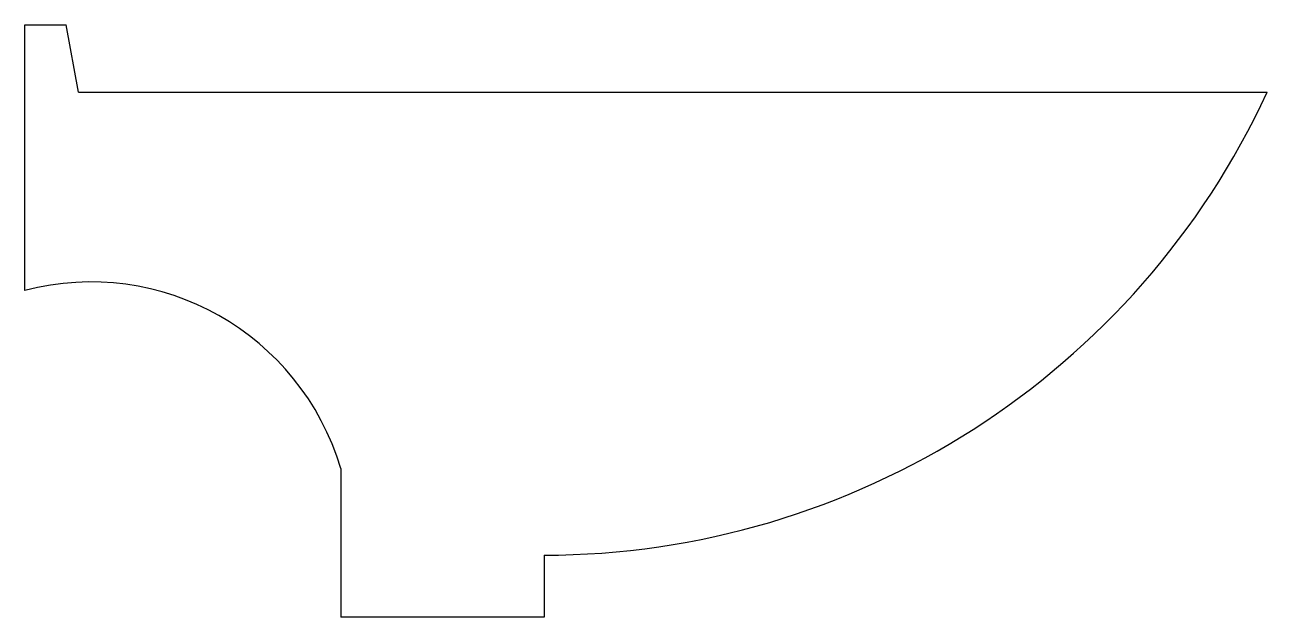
# Model space of a CAD drawing. Header units: metres. Extents: x 0 to 0.45, y -0.214 to 0.
import ezdxf

# ---------------------------------------------------------------- set-up
doc = ezdxf.new("R2010")
doc.units = ezdxf.units.M

msp = doc.modelspace()

# ---------------------------------------------------------------- linework, layer by layer
for p, q in [((0, -0.09615183793513893), (0, 0)), ((0, 0), (0.01496845954392256, 0)), ((0.01949334701436101, -0.02438114151007653), (0.01496845954392256, 0)), ((0, -0.09615183793513893), (0, -0.02438114151007653)), ((0.01949334701436101, -0.02438114151007653), (0.4499999999999886, -0.02438114151007653)), ((0.1144328385387325, -0.1606087749948131), (0.1144328385387325, -0.2143811415101027)), ((0.1880740283354783, -0.1919527248115003), (0.1880740283354783, -0.2143811415101027)), ((0.1880740283354783, -0.2143811415101027), (0.1144328385387325, -0.2143811415101027))]:
    msp.add_line(p, q)
for centre, radius, start, end in [((0.1877978377072793, 0.09696897435779306), 0.2889218311795205, 270.0547710765993, 335.1647685904086), ((0.02393483221092652, -0.1874663668939149), 0.0943992552509085, 16.52959901704289, 104.6876207281054)]:
    msp.add_arc(centre, radius, start, end)

doc.saveas('drawing.dxf')
